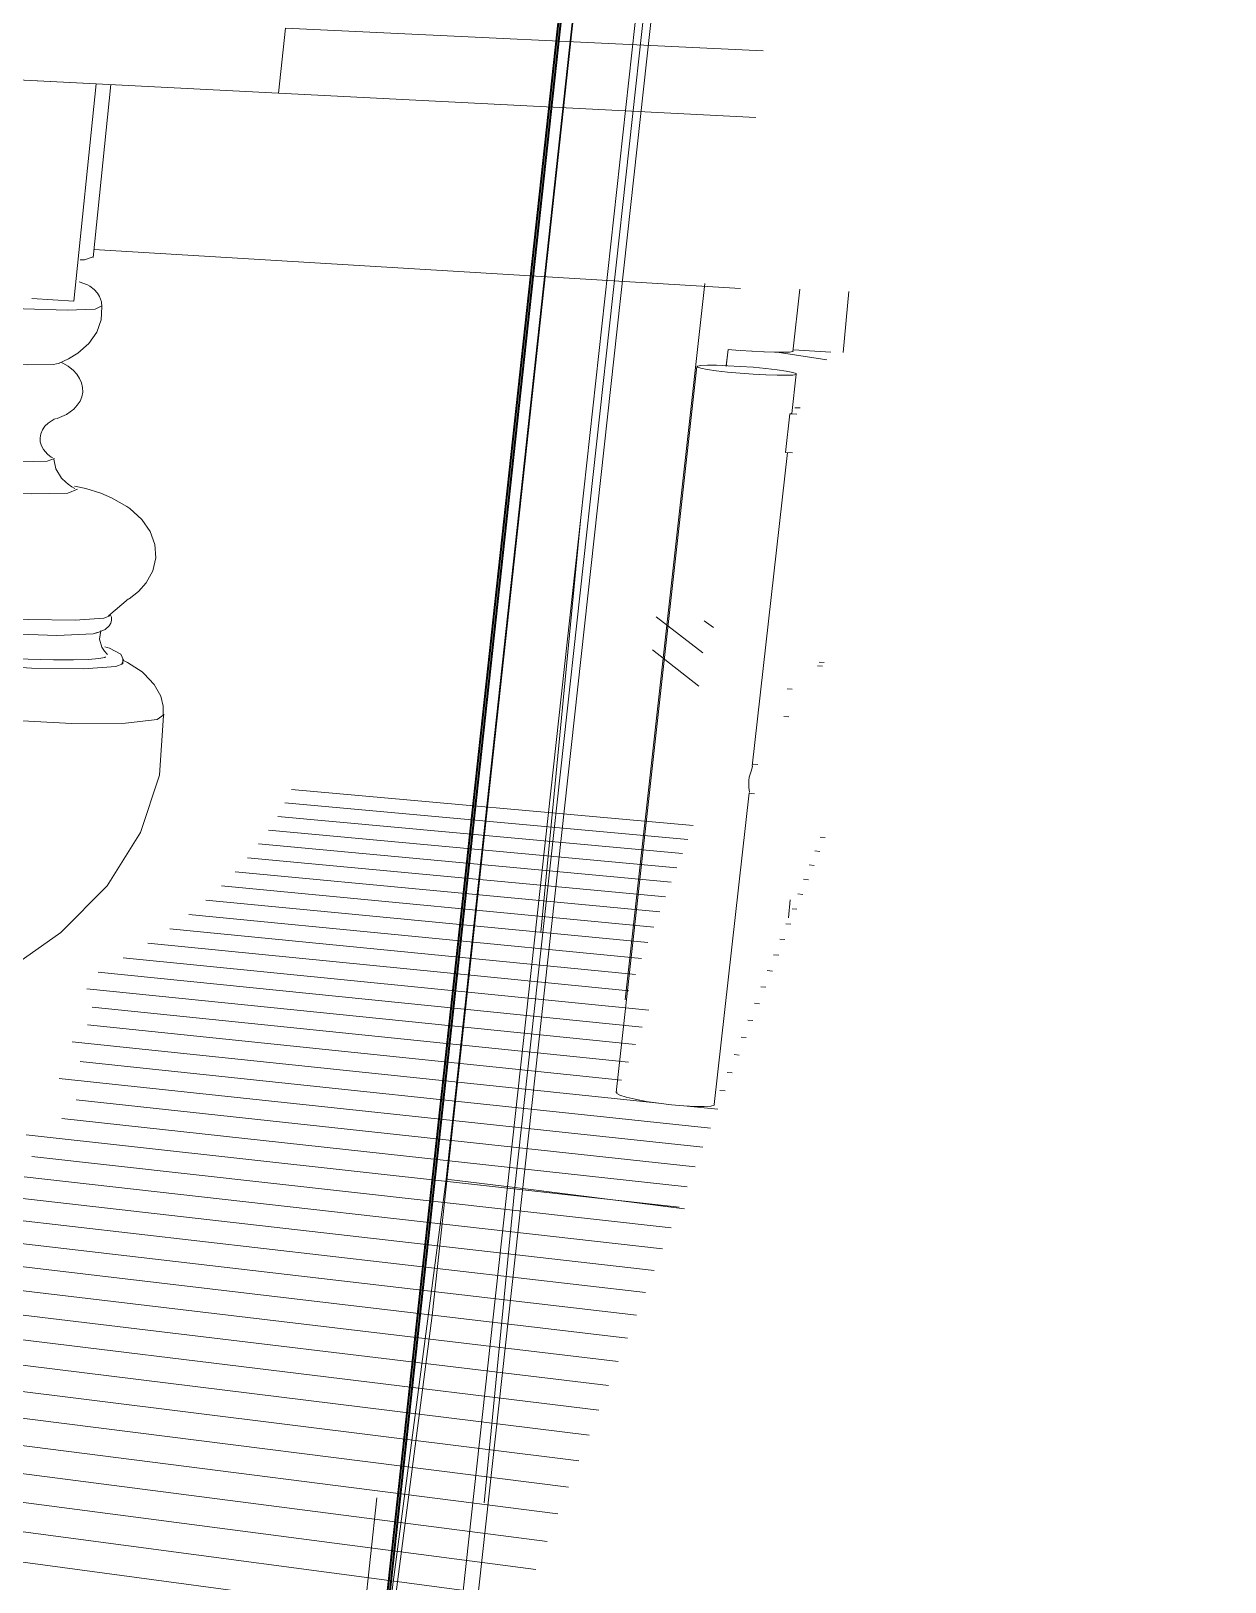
# Model space of a CAD drawing. Header units: inches. Extents: x 490.8 to 498.2, y -67.1 to -6.9.
# Drawn here: x 497.9583 to 498.1358, y -66.8184 to -66.5876 of the extents above; entities that cross this region are included whole.
import ezdxf

# ---------------------------------------------------------------- set-up
doc = ezdxf.new("R2010")
doc.units = ezdxf.units.IN
doc.header["$MEASUREMENT"] = 0
for name, color, linetype, lineweight in [('A-FLOR', 192, 'Continuous', 13), ('A-FLOR-PATT', 8, 'Continuous', 13), ('A-GLAZ', 151, 'Continuous', 13), ('A-PART', 2, 'Continuous', 9), ('A-WALL', 113, 'Continuous', 13), ('I-FURN', 30, 'Continuous', 9), ('L-SITE-WALL', 31, 'Continuous', 13), ('Q-CASE', 31, 'Continuous', 9)]:
    doc.layers.add(name, color=color, linetype=linetype, lineweight=lineweight)

# ---------------------------------------------------------------- blocks, each defined once
blk = doc.blocks.new('FP_67-Living Room')
at = {"layer": 'A-FLOR-PATT', "lineweight": 9}
for p, q in [((-169.4554, -66.70049), (-169.39567, -66.70584)), ((-169.4564, -66.70247), (-169.39647, -66.70789)), ((-169.45745, -66.70449), (-169.39728, -66.70998)), ((-169.45886, -66.7065), (-169.3981, -66.7121)), ((-169.37679, -66.70754), (-169.37604, -66.7076)), ((-169.4603, -66.70855), (-169.39894, -66.71425)), ((-169.37761, -66.7096), (-169.37685, -66.70967)), ((-169.46195, -66.71062), (-169.39979, -66.71644)), ((-169.37843, -66.7117), (-169.37768, -66.71176)), ((-169.46377, -66.71271), (-169.40066, -66.71867)), ((-169.37928, -66.71383), (-169.37853, -66.7139)), ((-169.46581, -66.71481), (-169.40154, -66.72094)), ((-169.38013, -66.716), (-169.37938, -66.71607)), ((-169.47066, -66.71907), (-169.40335, -66.7256)), ((-169.46814, -66.71693), (-169.40244, -66.72325)), ((-169.38098, -66.71821), (-169.38025, -66.71827)), ((-169.47351, -66.72121), (-169.40428, -66.728)), ((-169.38189, -66.72045), (-169.38114, -66.72052)), ((-169.47677, -66.72335), (-169.40523, -66.73043)), ((-169.3828, -66.72273), (-169.38204, -66.7228)), ((-169.94137, -66.72489), (-169.40825, -66.78915)), ((-169.48046, -66.72549), (-169.40228, -66.7333)), ((-169.38371, -66.72505), (-169.38296, -66.72513)), ((-169.94407, -66.72764), (-169.40969, -66.7928)), ((-169.48419, -66.72767), (-169.40326, -66.73583)), ((-169.38465, -66.72742), (-169.38389, -66.72749)), ((-169.94682, -66.73045), (-169.41116, -66.79653)), ((-169.48583, -66.73011), (-169.40427, -66.73841)), ((-169.3856, -66.72983), (-169.38485, -66.7299)), ((-169.48506, -66.73283), (-169.4053, -66.74104)), ((-169.38657, -66.73228), (-169.38581, -66.73235)), ((-169.94964, -66.73332), (-169.41267, -66.80035)), ((-169.38756, -66.73478), (-169.3868, -66.73485)), ((-169.95251, -66.73625), (-169.41421, -66.80426)), ((-169.48573, -66.73547), (-169.40634, -66.74371)), ((-169.38856, -66.73732), (-169.38781, -66.73739)), ((-169.95545, -66.73924), (-169.41579, -66.80825)), ((-169.48801, -66.73799), (-169.40081, -66.74713)), ((-169.48685, -66.74092), (-169.39312, -66.75085)), ((-169.38958, -66.73991), (-169.38883, -66.73998)), ((-169.95845, -66.7423), (-169.41741, -66.81234)), ((-169.48998, -66.74345), (-169.39424, -66.7537)), ((-169.39063, -66.74255), (-169.38987, -66.74262)), ((-169.96152, -66.74543), (-169.41906, -66.81653)), ((-169.48743, -66.74665), (-169.39539, -66.7566)), ((-169.3917, -66.74523), (-169.39093, -66.74531)), ((-169.96466, -66.74863), (-169.42075, -66.82082)), ((-169.39705, -66.74753), (-169.39202, -66.74805)), ((-169.48957, -66.7494), (-169.39656, -66.75956)), ((-169.96786, -66.7519), (-169.42249, -66.82521)), ((-169.49487, -66.75186), (-169.39775, -66.76259)), ((-169.49404, -66.75506), (-169.39897, -66.76567)), ((-169.49515, -66.75811), (-169.40022, -66.76882)), ((-169.49628, -66.76122), (-169.40148, -66.77203)), ((-169.49744, -66.7644), (-169.40278, -66.77531)), ((-169.49862, -66.76765), (-169.4041, -66.77866)), ((-169.49983, -66.77096), (-169.40545, -66.78208)), ((-169.50551, -66.77382), (-169.40684, -66.78558))]:
    blk.add_line(p, q, dxfattribs=at)

msp = doc.modelspace()

# ---------------------------------------------------------------- linework, layer by layer
at = {"layer": 'A-GLAZ', "lineweight": 9}
for p, q in [((498.11308, -65.90514), (498.01792, -66.77874)), ((498.03022, -66.7597), (498.12213, -65.9229)), ((498.12213, -65.9229), (498.03022, -66.7597)), ((498.02004, -66.75842), (498.11077, -65.92535)), ((498.08899, -66.1097), (498.01081, -66.82841)), ((498.00654, -66.8663), (498.0853, -66.14206)), ((498.08074, -66.18211), (498.00536, -66.87536)), ((498.00785, -66.85088), (498.07679, -66.21687)), ((498.02114, -66.85308), (498.07784, -66.33729)), ((498.07784, -66.33729), (498.02114, -66.85308)), ((498.01081, -66.82841), (498.02004, -66.75842)), ((498.03022, -66.7597), (498.02004, -66.75842)), ((498.02566, -66.80661), (498.03022, -66.7597)), ((498.03022, -66.7597), (498.02566, -66.80661)), ((498.05545, -66.76287), (498.03022, -66.7597)), ((498.01792, -66.77874), (498.00654, -66.8663)), ((498.00972, -66.80584), (497.99081, -66.98021))]:
    msp.add_line(p, q, dxfattribs=at)
at = {"layer": 'A-PART'}
for p, q in [((498.04006, -66.66001), (498.02032, -66.83987)), ((498.03931, -66.66771), (498.04006, -66.66001)), ((498.0341, -66.7217), (498.03931, -66.66771))]:
    msp.add_line(p, q, dxfattribs=at)
at = {"layer": 'A-WALL'}
msp.add_line((498.04006, -66.66001), (498.13585, -65.78702), dxfattribs=at)
at = {"layer": 'I-FURN'}
for p, q in [((497.99612, -66.5872), (497.9951, -66.59688)), ((497.9951, -66.59688), (497.99612, -66.5872)), ((497.99612, -66.5872), (498.06719, -66.59058)), ((497.9951, -66.59688), (497.92391, -66.59324)), ((497.9389, -66.59401), (497.96796, -66.59549)), ((497.96796, -66.59549), (497.96463, -66.6278)), ((497.97018, -66.59559), (497.96752, -66.62135)), ((498.06608, -66.60052), (497.9951, -66.59688)), ((498.0638, -66.62593), (497.96762, -66.62012)), ((498.04667, -66.73176), (498.0585, -66.62521)), ((498.07261, -66.62606), (498.07156, -66.63536)), ((498.07992, -66.62638), (498.07905, -66.63544)), ((497.96463, -66.6278), (497.95839, -66.62741)), ((498.06196, -66.63499), (498.06166, -66.63746)), ((498.06168, -66.63754), (498.06196, -66.63499)), ((498.06363, -66.63514), (498.06196, -66.63499)), ((498.06547, -66.63528), (498.06373, -66.63515)), ((498.06726, -66.63538), (498.06555, -66.63528)), ((498.06886, -66.63543), (498.0673, -66.63538)), ((498.07016, -66.63543), (498.06888, -66.63543)), ((498.07663, -66.63653), (498.06927, -66.63543)), ((498.07108, -66.63539), (498.07017, -66.63543)), ((498.07725, -66.63542), (498.07169, -66.63507)), ((498.0453, -66.74554), (498.05729, -66.63754)), ((498.0721, -66.63867), (498.07144, -66.64455)), ((498.0705, -66.65033), (498.07115, -66.64456)), ((498.07132, -66.64453), (498.07115, -66.64456)), ((498.07115, -66.64456), (498.07216, -66.64463)), ((498.07187, -66.6437), (498.07269, -66.64368)), ((498.07079, -66.65035), (498.06555, -66.69702)), ((498.07153, -66.6504), (498.0705, -66.65033)), ((497.97277, -66.6721), (497.96983, -66.67464)), ((498.05818, -66.68012), (498.05127, -66.6748)), ((498.05839, -66.67536), (498.05977, -66.67639)), ((498.05073, -66.67968), (498.05762, -66.68511)), ((497.97195, -66.68132), (497.97193, -66.68178)), ((498.07599, -66.68214), (498.07524, -66.68208)), ((498.07548, -66.68154), (498.07623, -66.6816)), ((498.07075, -66.68549), (498.07149, -66.68555)), ((498.071, -66.68967), (498.07026, -66.68961)), ((498.0657, -66.69671), (498.06638, -66.69677)), ((498.06511, -66.70095), (498.0599, -66.74734)), ((498.06587, -66.7011), (498.06508, -66.70103)), ((498.07121, -66.7169), (498.07096, -66.71954)), ((498.04539, -66.74569), (498.04541, -66.74547))]:
    msp.add_line(p, q, dxfattribs=at)
for points in [[(497.96755, -66.62122, 0), (497.96623, -66.62165, 0), (497.9656, -66.62169, 0)], [(497.96882, -66.62853, 0), (497.96782, -66.629, 0), (497.96365, -66.62916, 0), (497.95718, -66.62898, 0), (497.94971, -66.6285, 0), (497.94277, -66.62782, 0), (497.93772, -66.62708, 0), (497.93553, -66.62642, 0)], [(497.96544, -66.62495, 0), (497.96668, -66.62539, 0), (497.96705, -66.62561, 0)], [(497.96705, -66.62561, 0), (497.96768, -66.62609, 0), (497.96817, -66.62661, 0), (497.96849, -66.62712, 0), (497.96877, -66.62792, 0), (497.9688, -66.62869, 0)], [(497.96881, -66.62867, 0), (497.96872, -66.63058, 0), (497.96808, -66.63242, 0), (497.9669, -66.63412, 0), (497.96523, -66.63558, 0), (497.96387, -66.63641, 0), (497.96239, -66.63708, 0)], [(497.96252, -66.63707, 0), (497.96161, -66.63722, 0), (497.95777, -66.63728, 0), (497.95215, -66.63702, 0), (497.94631, -66.63651, 0), (497.94181, -66.63589, 0), (497.93984, -66.63533, 0)], [(498.07162, -66.63526, 0), (498.07156, -66.63531, 0), (498.07109, -66.63539, 0)], [(497.96388, -66.63755, 0), (497.96455, -66.63808, 0), (497.9651, -66.63867, 0), (497.96552, -66.63931, 0), (497.96581, -66.63998, 0), (497.96596, -66.64066, 0), (497.96598, -66.64135, 0), (497.96585, -66.64203, 0), (497.96558, -66.64269, 0), (497.96517, -66.64331, 0), (497.96465, -66.64387, 0), (497.96355, -66.64466, 0), (497.96217, -66.64526, 0)], [(497.96282, -66.63694, 0), (497.963, -66.63703, 0), (497.96382, -66.63751, 0), (497.96388, -66.63755, 0)], [(498.07209, -66.63858, 0), (498.07158, -66.63841, 0), (498.07061, -66.63822, 0), (498.06924, -66.63803, 0), (498.06756, -66.63784, 0), (498.0657, -66.63766, 0), (498.06377, -66.63752, 0), (498.0619, -66.63742, 0), (498.06023, -66.63736, 0), (498.05887, -66.63736, 0), (498.0579, -66.6374, 0), (498.0574, -66.63749, 0), (498.05739, -66.63763, 0)], [(498.05739, -66.63763, 0), (498.05788, -66.63779, 0), (498.05884, -66.63798, 0), (498.0602, -66.63818, 0), (498.06187, -66.63837, 0), (498.06374, -66.63854, 0), (498.06568, -66.63869, 0), (498.06756, -66.63879, 0), (498.06924, -66.63885, 0), (498.07062, -66.63885, 0), (498.07159, -66.63881, 0), (498.07209, -66.63872, 0), (498.07209, -66.63858, 0)], [(497.96207, -66.64526, 0), (497.96174, -66.6454, 0), (497.96143, -66.64557, 0), (497.96083, -66.64597, 0), (497.96035, -66.64644, 0), (497.95998, -66.64697, 0), (497.95974, -66.64754, 0), (497.95964, -66.64813, 0), (497.95967, -66.64873, 0), (497.95984, -66.64932, 0), (497.96013, -66.64987, 0), (497.96073, -66.65057, 0), (497.96104, -66.65083, 0)], [(497.96177, -66.65121, 0), (497.96068, -66.65163, 0), (497.95664, -66.6517, 0), (497.95074, -66.65141, 0), (497.9446, -66.65083, 0), (497.93989, -66.65012, 0), (497.93783, -66.64948, 0)], [(497.96153, -66.65115, 0), (497.9613, -66.65101, 0), (497.96104, -66.65083, 0)], [(497.96169, -66.65133, 0), (497.962, -66.65279, 0), (497.96282, -66.65414, 0), (497.96344, -66.65477, 0), (497.96379, -66.65505, 0)], [(497.93363, -66.65348, 0), (497.93632, -66.65434, 0), (497.94253, -66.65529, 0), (497.95062, -66.65608, 0), (497.95841, -66.65648, 0), (497.96375, -66.65638, 0), (497.96518, -66.65581, 0)], [(497.96481, -66.65569, 0), (497.96438, -66.65545, 0), (497.96379, -66.65505, 0)], [(497.96474, -66.65534, 0), (497.96643, -66.6557, 0), (497.96868, -66.6564, 0), (497.97027, -66.65706, 0), (497.97256, -66.65836, 0), (497.97299, -66.65867, 0)], [(497.97299, -66.65867, 0), (497.97475, -66.6603, 0), (497.976, -66.66211, 0), (497.9767, -66.66404, 0), (497.97684, -66.666, 0), (497.9764, -66.66792, 0), (497.97541, -66.66972, 0), (497.97426, -66.671, 0), (497.97286, -66.67211, 0)], [(497.97002, -66.67464, 0), (497.96912, -66.67496, 0), (497.96484, -66.67529, 0), (497.95788, -66.67518, 0), (497.94935, -66.67465, 0), (497.94059, -66.67377, 0), (497.93296, -66.6727, 0), (497.92762, -66.67159, 0), (497.92533, -66.67062, 0)], [(497.92605, -66.67303, 0), (497.9288, -66.67412, 0), (497.93526, -66.67535, 0), (497.94418, -66.67647, 0), (497.9538, -66.67726, 0), (497.96215, -66.67756, 0), (497.96752, -66.67729, 0), (497.96872, -66.67696, 0)], [(497.97013, -66.67455, 0), (497.97024, -66.67483, 0), (497.97027, -66.67529, 0), (497.97016, -66.67573, 0), (497.96992, -66.67613, 0), (497.96932, -66.67665, 0), (497.96837, -66.67707, 0), (497.96798, -66.67718, 0), (497.96795, -66.67719, 0)], [(497.97192, -66.68179, 0), (497.97091, -66.68216, 0), (497.96614, -66.68254, 0), (497.95838, -66.68242, 0), (497.94886, -66.6818, 0), (497.93909, -66.68079, 0), (497.9306, -66.67956, 0), (497.92467, -66.67829, 0), (497.92213, -66.67717, 0)], [(497.96938, -66.68074, 0), (497.96928, -66.68085, 0), (497.96835, -66.681, 0), (497.96682, -66.68112, 0), (497.9646, -66.68119, 0), (497.96161, -66.68118, 0), (497.95786, -66.68106, 0), (497.95345, -66.68083, 0), (497.94856, -66.68046, 0), (497.94351, -66.67998, 0), (497.93864, -66.67942, 0), (497.93425, -66.67881, 0), (497.93058, -66.6782, 0), (497.92777, -66.67764, 0), (497.92611, -66.67723, 0), (497.92443, -66.67669, 0), (497.924, -66.67649, 0), (497.92379, -66.67643, 0)], [(497.96869, -66.67684, 0), (497.96848, -66.67809, 0), (497.96882, -66.67931, 0), (497.96919, -66.67989, 0), (497.96967, -66.68041, 0)], [(497.96928, -66.67925, 0), (497.96995, -66.67944, 0), (497.97164, -66.68034, 0)], [(497.97164, -66.68034, 0), (497.97203, -66.68124, 0), (497.97179, -66.68176, 0)], [(497.97183, -66.6812, 0), (497.97265, -66.68157, 0), (497.97483, -66.68298, 0), (497.97508, -66.68319, 0)], [(497.97809, -66.68932, 0), (497.97705, -66.69006, 0), (497.97233, -66.6906, 0), (497.96438, -66.69063, 0), (497.9542, -66.69012, 0), (497.9431, -66.68915, 0), (497.93246, -66.68785, 0), (497.9236, -66.68638, 0), (497.91755, -66.68492, 0), (497.91497, -66.68364, 0)], [(497.97508, -66.68319, 0), (497.97661, -66.68483, 0), (497.97758, -66.68659, 0), (497.97796, -66.68808, 0), (497.97796, -66.68949, 0)], [(497.97797, -66.68944, 0), (497.97739, -66.69834, 0), (497.97456, -66.70689, 0), (497.9696, -66.71478, 0), (497.9627, -66.72173, 0), (497.95649, -66.72615, 0)], [(498.0656, -66.69702, 0), (498.06559, -66.69707, 0), (498.0655, -66.69738, 0), (498.06537, -66.69775, 0), (498.06523, -66.69818, 0), (498.0651, -66.69865, 0), (498.06502, -66.69914, 0)], [(498.06502, -66.69914, 0), (498.06503, -66.70018, 0), (498.06515, -66.70087, 0)], [(498.05994, -66.74735, 0), (498.05988, -66.74742, 0), (498.05938, -66.74757, 0), (498.05841, -66.74764, 0), (498.05705, -66.74763, 0), (498.05539, -66.74754, 0), (498.05353, -66.74738, 0), (498.05162, -66.74715, 0), (498.04978, -66.74687, 0), (498.04814, -66.74656, 0), (498.0468, -66.74625, 0), (498.04587, -66.74595, 0), (498.04539, -66.74569, 0)]]:
    msp.add_polyline3d(points, dxfattribs=at)
at = {"layer": 'L-SITE-WALL'}
msp.add_line((498.04006, -66.66001), (498.01885, -66.85333), dxfattribs=at)
at = {"layer": 'Q-CASE'}
for p, q in [((498.05677, -66.70584), (497.99704, -66.70049)), ((498.0764, -66.7076), (498.07565, -66.70754))]:
    msp.add_line(p, q, dxfattribs=at)

# ---------------------------------------------------------------- block references
at = {"layer": 'A-FLOR', "lineweight": 9}
msp.add_blockref('FP_67-Living Room', (667.45244, 0), dxfattribs=at)

doc.saveas('drawing.dxf')
